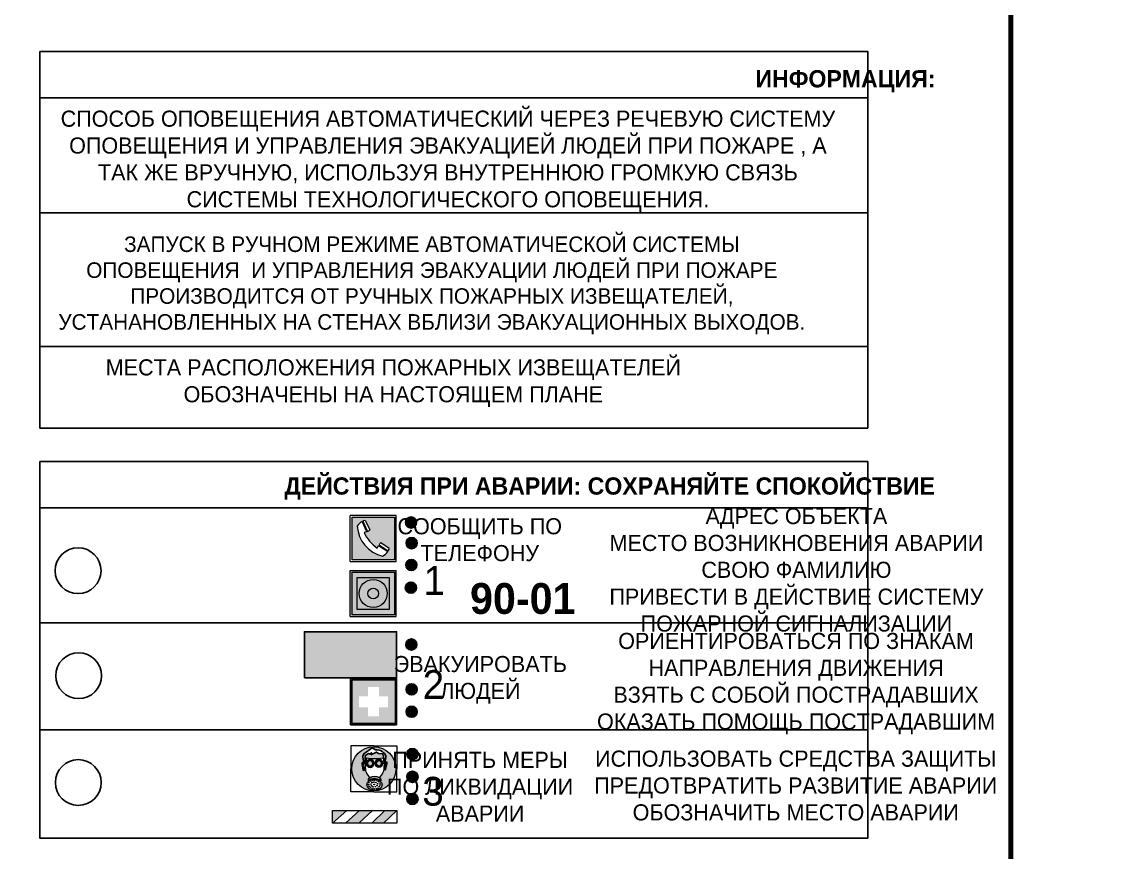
# Model space of a CAD drawing. Header units: millimetres. Extents: x 13810 to 67229, y 12374 to 21950.
# Drawn here: x 22344 to 22533.1, y 20367 to 20511.3 of the extents above; entities that cross this region are included whole.
import ezdxf

# ---------------------------------------------------------------- set-up
doc = ezdxf.new("R2010")
doc.units = ezdxf.units.MM
doc.styles.add('обычный', font='arial.ttf')

# ---------------------------------------------------------------- blocks, each defined once
blk = doc.blocks.new('A$C38D26F80')
h = blk.add_hatch(color=5)
h.dxf.hatch_style = 1
h.paths.add_polyline_path([(-8.77, -4.48, 1), (-0.19, -4.48, 1)])
h.paths.add_polyline_path([(-6.75, -3.58), (-6.75, -3.31), (-6.62, -3.22), (-6.5, -3.22), (-6.42, -3.3), (-6.39, -3.28), (-6.59, -2.23), (-6.59, -2.01), (-6.38, -1.58), (-4.76, -0.4), (-4.13, -0.79, -0.362848), (-2.1, -2.1, -0.201049), (-2.17, -2.48, 0.085434), (-2.26, -3.13), (-1.9, -3.16), (-2.25, -4.7), (-2.4, -4.59), (-2.43, -4.34), (-2.36, -4.34), (-2.14, -3.34), (-2.47, -3.42), (-2.58, -1.95), (-2.77, -1.58), (-3.58, -1.52), (-3.92, -1.26), (-5.05, -1.73), (-4.87, -1.39), (-5.41, -1.6), (-5.41, -1.46), (-6.13, -1.87), (-6.18, -3.5), (-6.56, -3.47), (-6.37, -4.59), (-6.16, -4.43), (-6.16, -4.66), (-6.36, -4.79), (-6.37, -4.8), (-6.51, -4.76)], flags=16)
h.paths.add_polyline_path([(-6.51, -4.76), (-6.36, -4.79), (-6.37, -4.8)], flags=0)
h.paths.add_polyline_path([(-5.92, -2.34, 0.089508), (-2.67, -2.35), (-2.48, -3.88, -0.268602), (-3.4, -6.18, 0.262449), (-5.2, -6.18, -0.268602), (-6.11, -3.88)], flags=16)
edge = h.paths.add_edge_path(flags=16)
edge.add_ellipse((-5.19, -3.41), major_axis=(0, 0.842), ratio=0.848992, start_angle=0, end_angle=360)
edge = h.paths.add_edge_path(flags=0)
edge.add_ellipse((-5.19, -3.39), major_axis=(0, 0.665), ratio=0.853798, start_angle=0, end_angle=360)
edge = h.paths.add_edge_path(flags=0)
edge.add_ellipse((-5.19, -3.4), major_axis=(0, 0.528), ratio=0.864094, start_angle=0, end_angle=360)
edge = h.paths.add_edge_path(flags=16)
edge.add_ellipse((-3.47, -3.4), major_axis=(0, 0.842), ratio=0.848992, start_angle=0, end_angle=360)
h.paths.add_polyline_path([(-3.13, -6.45), (-3.13, -6.84, 0.383174), (-5.57, -6.85), (-5.57, -6.49, -0.369952)], flags=16)
edge = h.paths.add_edge_path(flags=0)
edge.add_ellipse((-3.47, -3.39), major_axis=(0, 0.665), ratio=0.853798, start_angle=0, end_angle=360)
edge = h.paths.add_edge_path(flags=0)
edge.add_ellipse((-3.47, -3.4), major_axis=(0, 0.528), ratio=0.864094, start_angle=0, end_angle=360)
edge = h.paths.add_edge_path(flags=16)
edge.add_ellipse((-4.34, -7.57), major_axis=(-1.48, 0), ratio=0.744955, start_angle=0, end_angle=360)
h.paths.add_polyline_path([(-5.01, -6.85, -1), (-5.15, -6.85, -1)], flags=0)
h.paths.add_polyline_path([(-5.33, -7.14, -1), (-5.47, -7.14, -1)], flags=0)
h.paths.add_polyline_path([(-4.61, -6.71, -1), (-4.74, -6.71, -1)], flags=16)
h.paths.add_polyline_path([(-5.43, -7.51, -1), (-5.57, -7.51, -1)], flags=0)
h.paths.add_polyline_path([(-4.26, -6.67, -1), (-4.4, -6.67, -1)], flags=16)
h.paths.add_polyline_path([(-4.74, -7.14, -1), (-4.88, -7.14, -1)], flags=0)
h.paths.add_polyline_path([(-4.93, -7.43, -1), (-5.07, -7.43, -1)], flags=0)
h.paths.add_polyline_path([(-4.41, -7.07, -1), (-4.54, -7.07, -1)], flags=0)
h.paths.add_polyline_path([(-5.33, -7.87, -1), (-5.46, -7.87, -1)], flags=0)
h.paths.add_polyline_path([(-3.8, -6.71, -1), (-3.94, -6.71, -1)], flags=16)
h.paths.add_polyline_path([(-4.85, -7.78, -1), (-4.98, -7.78, -1)], flags=0)
h.paths.add_polyline_path([(-3.96, -7.14, -1), (-4.1, -7.14, -1)], flags=0)
h.paths.add_polyline_path([(-4.33, -7.53, -1), (-4.47, -7.53, -1)], flags=0)
h.paths.add_polyline_path([(-5.09, -8.12, -1), (-5.23, -8.12, -1)], flags=0)
h.paths.add_polyline_path([(-3.5, -6.94, -1), (-3.64, -6.94, -1)], flags=0)
h.paths.add_polyline_path([(-4.54, -7.97, -1), (-4.68, -7.97, -1)], flags=0)
h.paths.add_polyline_path([(-3.66, -7.39, -1), (-3.8, -7.39, -1)], flags=0)
h.paths.add_polyline_path([(-4.73, -8.35, -1), (-4.86, -8.35, -1)], flags=0)
h.paths.add_polyline_path([(-4.09, -7.96, -1), (-4.23, -7.96, -1)], flags=0)
h.paths.add_polyline_path([(-3.77, -7.74, -1), (-3.91, -7.74, -1)], flags=0)
h.paths.add_polyline_path([(-3.22, -7.27, -1), (-3.35, -7.27, -1)], flags=0)
h.paths.add_polyline_path([(-4.34, -8.4, -1), (-4.47, -8.4, -1)], flags=0)
h.paths.add_polyline_path([(-3.16, -7.61, -1), (-3.3, -7.61, -1)], flags=0)
h.paths.add_polyline_path([(-3.9, -8.35, -1), (-4.04, -8.35, -1)], flags=0)
h.paths.add_polyline_path([(-3.32, -7.91, -1), (-3.46, -7.91, -1)], flags=0)
h.paths.add_polyline_path([(-3.55, -8.23, -1), (-3.69, -8.23, -1)], flags=0)
at = {"color": 5, "lineweight": 5}
for p, q in [((-4.48, 0), (-8.96, 0)), ((-8.96, 0), (-8.96, -4.48)), ((-4.48, 0), (0, 0)), ((0, 0), (0, -4.48)), ((-6.59, -2.01), (-6.38, -1.58)), ((-6.59, -2.23), (-6.59, -2.01)), ((-6.38, -1.58), (-4.76, -0.4)), ((-6.13, -1.87), (-6.18, -3.5)), ((-5.41, -1.46), (-6.13, -1.87)), ((-4.87, -1.39), (-5.41, -1.6)), ((-5.41, -1.6), (-5.41, -1.46)), ((-3.92, -1.26), (-5.05, -1.73)), ((-5.05, -1.73), (-4.87, -1.39)), ((-4.76, -0.4), (-4.13, -0.79)), ((-3.58, -1.52), (-3.92, -1.26)), ((-2.77, -1.58), (-3.58, -1.52)), ((-2.58, -1.95), (-2.77, -1.58)), ((-2.47, -3.42), (-2.58, -1.95)), ((-6.75, -3.31), (-6.62, -3.22)), ((-6.75, -3.58), (-6.75, -3.31)), ((-6.51, -4.76), (-6.75, -3.58)), ((-6.62, -3.22), (-6.5, -3.22)), ((-6.39, -3.28), (-6.59, -2.23)), ((-6.18, -3.5), (-6.56, -3.47)), ((-6.56, -3.47), (-6.37, -4.59)), ((-6.5, -3.22), (-6.42, -3.3)), ((-6.42, -3.3), (-6.39, -3.28)), ((-5.92, -2.34), (-6.11, -3.88)), ((-2.67, -2.34), (-2.48, -3.88)), ((-2.14, -3.34), (-2.47, -3.42)), ((-2.36, -4.34), (-2.14, -3.34)), ((-1.9, -3.16), (-2.26, -3.13)), ((-2.25, -4.7), (-1.9, -3.16)), ((-8.96, -8.96), (-8.96, -4.48)), ((-6.37, -4.8), (-6.51, -4.76)), ((-6.37, -4.59), (-6.16, -4.43)), ((-6.16, -4.66), (-6.37, -4.8)), ((-6.16, -4.43), (-6.16, -4.66)), ((-2.43, -4.34), (-2.4, -4.59)), ((-2.43, -4.34), (-2.36, -4.34)), ((-2.4, -4.59), (-2.25, -4.7)), ((0, -8.96), (0, -4.48)), ((-5.57, -6.49), (-5.57, -6.85)), ((-3.13, -6.45), (-3.13, -6.84)), ((-4.48, -8.96), (-8.96, -8.96)), ((-4.48, -8.96), (0, -8.96))]:
    blk.add_line(p, q, dxfattribs=at)
at = {"color": 5}
for p, q in [((-6.59, -2.01), (-6.38, -1.58)), ((-6.59, -2.23), (-6.59, -2.01)), ((-6.38, -1.58), (-4.76, -0.4)), ((-6.13, -1.87), (-6.18, -3.5)), ((-5.41, -1.46), (-6.13, -1.87)), ((-4.87, -1.39), (-5.41, -1.6)), ((-5.41, -1.6), (-5.41, -1.46)), ((-3.92, -1.26), (-5.05, -1.73)), ((-5.05, -1.73), (-4.87, -1.39)), ((-4.76, -0.4), (-4.13, -0.79)), ((-3.58, -1.52), (-3.92, -1.26)), ((-2.77, -1.58), (-3.58, -1.52)), ((-2.58, -1.95), (-2.77, -1.58)), ((-2.47, -3.42), (-2.58, -1.95)), ((-6.75, -3.31), (-6.62, -3.22)), ((-6.75, -3.58), (-6.75, -3.31)), ((-6.51, -4.76), (-6.75, -3.58)), ((-6.62, -3.22), (-6.5, -3.22)), ((-6.39, -3.28), (-6.59, -2.23)), ((-6.18, -3.5), (-6.56, -3.47)), ((-6.56, -3.47), (-6.37, -4.59)), ((-6.5, -3.22), (-6.42, -3.3)), ((-6.42, -3.3), (-6.39, -3.28)), ((-2.14, -3.34), (-2.47, -3.42)), ((-2.36, -4.34), (-2.14, -3.34)), ((-2.26, -3.13), (-1.9, -3.16)), ((-1.9, -3.16), (-2.25, -4.7)), ((-6.37, -4.8), (-6.51, -4.76)), ((-6.36, -4.79), (-6.51, -4.76)), ((-6.37, -4.59), (-6.16, -4.43)), ((-6.16, -4.66), (-6.37, -4.8)), ((-6.16, -4.66), (-6.36, -4.79)), ((-6.16, -4.43), (-6.16, -4.66)), ((-2.4, -4.59), (-2.43, -4.34)), ((-2.43, -4.34), (-2.36, -4.34)), ((-2.25, -4.7), (-2.4, -4.59))]:
    blk.add_line(p, q, dxfattribs=at)
at = {"color": 5, "lineweight": 5}
for centre, radius in [((-4.48, -4.48), 4.29), ((-5.5, -7.51), 0.0678), ((-5.4, -7.14), 0.0678), ((-5.4, -7.87), 0.0678), ((-5.16, -8.12), 0.0678), ((-5.08, -6.85), 0.0678), ((-5, -7.43), 0.0678), ((-4.91, -7.78), 0.0678), ((-4.81, -7.14), 0.0678), ((-4.79, -8.35), 0.0678), ((-4.67, -6.71), 0.0678), ((-4.61, -7.97), 0.0678), ((-4.47, -7.07), 0.0678), ((-4.4, -7.53), 0.0678), ((-4.4, -8.4), 0.0678), ((-4.33, -6.67), 0.0678), ((-4.16, -7.96), 0.0678), ((-4.03, -7.14), 0.0678), ((-3.97, -8.35), 0.0678), ((-3.87, -6.71), 0.0678), ((-3.84, -7.74), 0.0678), ((-3.73, -7.39), 0.0678), ((-3.62, -8.23), 0.0678), ((-3.57, -6.94), 0.0678), ((-3.39, -7.91), 0.0678), ((-3.28, -7.27), 0.0678), ((-3.23, -7.61), 0.0678)]:
    blk.add_circle(centre, radius, dxfattribs=at)
at = {"color": 5}
for centre, radius, start, end in [((-3.89, -2.66), 1.88, 17.387, 97.1599), ((-2.6, -2.2), 0.511, 326.3906, 11.8614), ((-0.35, -3.07), 1.91, 162.2553, 181.7878)]:
    blk.add_arc(centre, radius, start, end, dxfattribs=at)
at = {"color": 5, "lineweight": 5}
for centre, radius, start, end in [((-2.6, -2.2), 0.513, 326.4781, 11.7739), ((-3.66, -4.24), 2.47, 171.573, 231.7124), ((-4.28, 6.66), 9.15, 259.6987, 280.1569), ((-4.93, -4.24), 2.47, 308.2876, 8.427), ((-0.47, -3.05), 1.79, 161.5846, 182.4584), ((-4.33, -7.88), 1.87, 50.358, 131.5662), ((-4.3, -7.78), 1.83, 60.5889, 119.4111), ((-4.34, -8.2), 1.82, 48.4943, 132.3565)]:
    blk.add_arc(centre, radius, start, end, dxfattribs=at)
for centre, major_axis, ratio in [((-5.19, -3.41), (0, 0.842), 0.848992), ((-5.19, -3.39), (0, 0.665), 0.853798), ((-5.19, -3.4), (0, 0.528), 0.864094), ((-3.47, -3.4), (0, 0.842), 0.848992), ((-3.47, -3.39), (0, 0.665), 0.853798), ((-3.47, -3.4), (0, 0.528), 0.864094), ((-4.34, -7.57), (-1.48, 0), 0.744955)]:
    blk.add_ellipse(centre, major_axis=major_axis, ratio=ratio, dxfattribs=at)
blk = doc.blocks.new('A$C47DD6509')
at = {"lineweight": 5}
for points in [[(-8.69, 0), (-11.19, 0), (-11.19, -2.22)], [(-4.22, 0), (-6.45, 0), (-8.91, -2.22), (-6.61, -2.22)], [(0, 0), (-2.09, 0), (-4.36, -2.22), (-2.29, -2.22)]]:
    blk.add_hatch(color=242, dxfattribs=at).paths.add_polyline_path(points)
at = {"color": 242, "lineweight": 5}
for p, q in [((-11.19, -2.22), (-8.69, 0)), ((-11.19, -2.22), (-11.19, 0)), ((-11.19, 0), (-8.69, 0)), ((-11.19, 0), (0, 0)), ((-8.91, -2.22), (-6.45, 0)), ((-6.61, -2.22), (-4.22, 0)), ((-4.36, -2.22), (-2.09, 0)), ((-2.29, -2.22), (0, 0)), ((0, 0), (0, -2.22)), ((0, -2.22), (-11.19, -2.22))]:
    blk.add_line(p, q, dxfattribs=at)
blk = doc.blocks.new('A$C32E8229D')
at = {"true_color": 0xffffff}
blk.add_hatch(color=7, dxfattribs=at).paths.add_polyline_path([(0, 0), (0, -8), (16, -8), (16, 0)])
h = blk.add_hatch(color=126)
h.paths.add_polyline_path([(0.2, -0.2), (15.8, -0.2), (15.8, -7.8), (0.2, -7.8)])
h.paths.add_polyline_path([(13.49, -2.05), (12.08, -2.05), (11.37, -2.63, 0.162397), (11.29, -2.84), (11.29, -3.63), (10.35, -3.63), (10.35, -4.05), (11.68, -4.05), (11.68, -3.48), (12.26, -4.28), (11.29, -5.1), (11.29, -6.78), (11.85, -6.78), (11.85, -5.44), (12.8, -4.64), (12.8, -5.94), (14.46, -5.94), (14.46, -5.39), (13.45, -5.39), (13.45, -3.97), (12.46, -2.59), (13.15, -2.59), (13.69, -3.34), (14.18, -3)], flags=16)
h.paths.add_polyline_path([(10.74, -1.82, 1), (11.8, -1.82, 1)], flags=16)
h.paths.add_polyline_path([(9.39, -3.59), (5.99, -3.59), (6.56, -3.03), (5.91, -3.03), (5.1, -3.83), (5.91, -4.64), (6.56, -4.64), (5.99, -4.09), (9.39, -4.09)], flags=16)
h.paths.add_polyline_path([(4.29, -1.08), (1.72, -1.08), (1.72, -6.6), (4.29, -6.6)], flags=16)
at = {"color": 126}
blk.add_lwpolyline([(16, -8), (0, -8), (0, 0), (16, 0)], close=True, dxfattribs=at)
blk = doc.blocks.new('A$C18900ED3')
h = blk.add_hatch(color=126)
h.paths.add_polyline_path([(-0.18, -0.18), (-7.02, -0.18), (-7.02, -7.02), (-0.18, -7.02)])
h.paths.add_polyline_path([(-5.89, -4.46), (-5.89, -2.77), (-4.46, -2.77), (-4.46, -1.31), (-2.77, -1.31), (-2.77, -2.77), (-1.33, -2.77), (-1.33, -4.46), (-2.77, -4.46), (-2.77, -5.89), (-4.46, -5.89), (-4.46, -4.46)], flags=16)
at = {"color": 126}
for p, q in [((-7.2, 0), (-7.2, -7.2)), ((0, 0), (-7.2, 0)), ((0, -7.2), (0, 0)), ((-7.02, -7.02), (-7.02, -0.18)), ((-7.02, -0.18), (-0.18, -0.18)), ((-0.18, -0.18), (-0.18, -7.02)), ((-7.2, -7.2), (0, -7.2)), ((-0.18, -7.02), (-7.02, -7.02))]:
    blk.add_line(p, q, dxfattribs=at)
blk = doc.blocks.new('A$C456E1F9C')
at = {"lineweight": 5}
h = blk.add_hatch(color=242, dxfattribs=at)
h.paths.add_polyline_path([(0.51, -1.47), (0.51, -13.26), (12.29, -13.26), (12.29, -1.47)])
h.paths.add_polyline_path([(5.42, -4.95, -0.254479), (4.78, -5.4), (3.52, -2.53, -0.209735), (4.23, -2.4)], flags=16)
h.paths.add_polyline_path([(8.53, -8.6), (10.87, -10.17), (10.54, -10.76), (8.03, -9.13, -0.192251)], flags=16)
h.paths.add_polyline_path([(4.61, -5.49, 0.005518), (3.87, -5.72, 0.128647), (7.49, -10.01, 0.00809), (7.83, -9.33), (10.47, -10.97, -0.16736), (8.99, -12.25, -0.327862), (1.95, -3.95, -0.166952), (3.36, -2.62)], flags=16)
at = {"color": 242, "lineweight": 5}
for p, q in [((0, -13.77), (0, -0.97)), ((12.8, -0.97), (0, -0.97)), ((4.61, -5.49), (3.36, -2.62)), ((3.52, -2.53), (4.78, -5.4)), ((4.23, -2.4), (5.42, -4.95)), ((12.8, -13.77), (12.8, -0.97)), ((10.81, -10.12), (8.53, -8.6)), ((7.83, -9.33), (10.47, -10.97)), ((8.03, -9.13), (10.54, -10.76)), ((10.54, -10.76), (10.8, -10.3)), ((10.8, -10.3), (10.81, -10.12)), ((0, -13.77), (12.8, -13.77))]:
    blk.add_line(p, q, dxfattribs=at)
blk.add_lwpolyline([(0.51, -1.47), (12.29, -1.47), (12.29, -13.26), (0.51, -13.26)], close=True, dxfattribs=at)
for centre, radius, start, end in [((4.59, -5.34), 2.99, 114.2845, 152.1974), ((4.02, -3.27), 0.891, 76.3284, 123.7092), ((11.12, -3.31), 9.19, 183.9915, 256.6009), ((14.98, -39.1), 35.17, 107.1487, 108.4135), ((13.86, -0.94), 11.08, 205.5536, 234.8762), ((4.68, -4.59), 0.824, 276.9621, 334.0723), ((8.94, -9.5), 0.989, 114.4092, 157.9388), ((-13.31, 0.8), 23.44, 332.5487, 334.4027), ((7.87, -9.46), 3, 291.9291, 329.9329)]:
    blk.add_arc(centre, radius, start, end, dxfattribs=at)
blk = doc.blocks.new('A$C54414219')
at = {"true_color": 0xffffff}
h = blk.add_hatch(color=7, dxfattribs=at)
h.paths.add_polyline_path([(2.39, -9.45), (2.39, -18.3), (11.23, -18.3), (11.23, -9.45)], flags=0)
h.paths.add_polyline_path([(10.71, -13.87, -1), (2.92, -13.87, -1)], flags=0)
h.paths.add_polyline_path([(8.3, -13.87, -1), (5.33, -13.87, -1)], flags=0)
h.paths.add_polyline_path([(0.41, -7.47), (0.41, -20.27), (13.21, -20.27), (13.21, -7.47)])
h.paths.add_polyline_path([(0.92, -19.77), (12.71, -19.77), (12.71, -7.98), (0.92, -7.98)], flags=16)
h.paths.add_polyline_path([(11.23, -9.45), (11.23, -18.3), (2.39, -18.3), (2.39, -9.45)], flags=0)
at = {"lineweight": 5}
h = blk.add_hatch(color=242, dxfattribs=at)
h.paths.add_polyline_path([(12.71, -7.98), (0.92, -7.98), (0.92, -19.77), (12.71, -19.77)])
h.paths.add_polyline_path([(11.23, -18.3), (2.39, -18.3), (2.39, -9.45), (11.23, -9.45)], flags=16)
h.paths.add_polyline_path([(10.71, -13.87, -1), (2.92, -13.87, -1)], flags=0)
h.paths.add_polyline_path([(8.3, -13.87, -1), (5.33, -13.87, -1)], flags=0)
at = {"true_color": 0xffffff}
h = blk.add_hatch(color=7, dxfattribs=at)
h.paths.add_polyline_path([(2.39, -9.45), (2.39, -18.3), (11.23, -18.3), (11.23, -9.45)])
h.paths.add_polyline_path([(10.71, -13.87, -1), (2.92, -13.87, -1)], flags=16)
h.paths.add_polyline_path([(8.3, -13.87, -1), (5.33, -13.87, -1)], flags=0)
at = {"lineweight": 5}
h = blk.add_hatch(color=242, dxfattribs=at)
h.paths.add_polyline_path([(2.92, -13.87, 1), (10.71, -13.87, 1)])
h.paths.add_polyline_path([(8.3, -13.87, -1), (5.33, -13.87, -1)], flags=16)
at = {"color": 242, "lineweight": 5}
for p, q in [((0.41, -20.27), (0.41, -7.47)), ((0.41, -7.47), (13.21, -7.47)), ((0.41, -7.47), (13.21, -7.47)), ((13.21, -20.27), (13.21, -7.47)), ((0.41, -20.27), (13.21, -20.27))]:
    blk.add_line(p, q, dxfattribs=at)
for points in [[(0.92, -7.98), (12.71, -7.98), (12.71, -19.77), (0.92, -19.77)], [(2.39, -9.45), (11.23, -9.45), (11.23, -18.3), (2.39, -18.3)]]:
    blk.add_lwpolyline(points, close=True, dxfattribs=at)
for radius in [3.89, 1.49]:
    blk.add_circle((6.81, -13.87), radius, dxfattribs=at)

msp = doc.modelspace()

# ---------------------------------------------------------------- hatches: boundary and pattern name
at = {"lineweight": 0}
h = msp.add_hatch(color=256, dxfattribs=at)
h.dxf.hatch_style = 1
h.paths.add_polyline_path([(22410.65, 20424.28, 1), (22412.58, 20424.28, 1)])
h = msp.add_hatch(color=256, dxfattribs=at)
h.dxf.hatch_style = 1
h.paths.add_polyline_path([(22410.75, 20420.69, 1), (22412.69, 20420.69, 1)])
h = msp.add_hatch(color=256, dxfattribs=at)
h.dxf.hatch_style = 1
h.paths.add_polyline_path([(22410.72, 20416.88, 1), (22412.65, 20416.88, 1)])
h = msp.add_hatch(color=256, dxfattribs=at)
h.dxf.hatch_style = 1
h.paths.add_polyline_path([(22410.63, 20412.95, 1), (22412.56, 20412.95, 1)])
h = msp.add_hatch(color=256, dxfattribs=at)
h.dxf.hatch_style = 1
h.paths.add_polyline_path([(22410.72, 20403.07, 1), (22412.65, 20403.07, 1)])
h = msp.add_hatch(color=256, dxfattribs=at)
h.dxf.hatch_style = 1
h.paths.add_polyline_path([(22410.76, 20395.29, 1), (22412.69, 20395.29, 1)])
h = msp.add_hatch(color=256, dxfattribs=at)
h.dxf.hatch_style = 1
h.paths.add_polyline_path([(22410.75, 20391.39, 1), (22412.68, 20391.39, 1)])
h = msp.add_hatch(color=256, dxfattribs=at)
h.dxf.hatch_style = 1
h.paths.add_polyline_path([(22410.91, 20384.03, 1), (22412.84, 20384.03, 1)])
h = msp.add_hatch(color=256, dxfattribs=at)
h.dxf.hatch_style = 1
h.paths.add_polyline_path([(22410.9, 20380.09, 1), (22412.84, 20380.09, 1)])
h = msp.add_hatch(color=256, dxfattribs=at)
h.dxf.hatch_style = 1
h.paths.add_polyline_path([(22410.91, 20376.25, 1), (22412.84, 20376.25, 1)])

# ---------------------------------------------------------------- linework, layer by layer
at = {"color": 2, "lineweight": 100}
for points in [[(21915.78, 20663.18), (22515.78, 20663.18), (22515.78, 20268.18), (21915.78, 20268.18)], [(22515.78, 20663.18), (23115.78, 20663.18), (23115.78, 20268.18), (22515.78, 20268.18)]]:
    msp.add_lwpolyline(points, close=True, dxfattribs=at)
at = {"color": 0}
msp.add_lwpolyline([(22347.17, 20506.12), (22490.94, 20506.12), (22490.94, 20440.67), (22347.17, 20440.67)], close=True, dxfattribs=at)
for points in [[(22347.17, 20498.07), (22490.94, 20498.07)], [(22347.17, 20478.08), (22490.94, 20478.08)], [(22347.17, 20454.83), (22490.94, 20454.83)]]:
    msp.add_lwpolyline(points, dxfattribs=at)
for points in [[(22347.17, 20426.81), (22490.94, 20426.81), (22490.94, 20434.86), (22347.17, 20434.86)], [(22347.17, 20426.81), (22490.94, 20426.81), (22490.94, 20369.41), (22347.17, 20369.41)]]:
    msp.add_lwpolyline(points, close=True)
for points in [[(22405.59, 20406.82), (22347.17, 20406.82), (22490.94, 20406.82)], [(22405.59, 20388.24), (22347.17, 20388.24), (22490.94, 20388.24)]]:
    msp.add_lwpolyline(points)
for centre, radius in [((22411.62, 20424.28), 0.966), ((22411.72, 20420.69), 0.966), ((22353.8, 20415.89), 3.98), ((22411.68, 20416.88), 0.966), ((22411.6, 20412.95), 0.966), ((22411.68, 20403.07), 0.966), ((22353.89, 20397.66), 3.98), ((22411.72, 20395.29), 0.966), ((22411.72, 20391.39), 0.966), ((22411.87, 20384.03), 0.966), ((22353.83, 20379.09), 3.98), ((22411.87, 20380.09), 0.966), ((22411.87, 20376.25), 0.966)]:
    msp.add_circle(centre, radius)

# ---------------------------------------------------------------- block references
for name, p, xscale, yscale, zscale in [('A$C456E1F9C', (22401.06, 20426.09), 0.625, 0.625, 0.625), ('A$C54414219', (22400.8, 20420.61), 0.625, 0.625, 0.625), ('A$C18900ED3', (22409.12, 20397.14), 1.111111111007631, 1.111111111007631, 1.111111111007631), ('A$C38D26F80', (22409.15, 20385.47), 0.8928571427240968, 0.8928571427240968, 0.8928571427240968)]:
    msp.add_blockref(name, p, dxfattribs=dict(xscale=xscale, yscale=yscale, zscale=zscale))
at = {"xscale": -1}
msp.add_blockref('A$C32E8229D', (22409.12, 20405.29), dxfattribs=at)
at = {"color": 242, "true_color": 0xc1121c}
msp.add_blockref('A$C47DD6509', (22409.15, 20374.26), dxfattribs=at)

# ---------------------------------------------------------------- texts
at = {"lineweight": 0, "attachment_point": 5, "style": 'обычный'}
for s, insert, char_height, width in [('{\\fProxima Nova Rg|b1|i0|c204|p2;ИНФОРМАЦИЯ:\\H1.1997x; }', (22487.08, 20500.93), 3, 175.1736), ('{\\fProxima Nova Rg|b0|i0|c204|p2;СПОСОБ ОПОВЕЩЕНИЯ АВТОМАТИЧЕСКИЙ ЧЕРЕЗ РЕЧЕВУЮ СИСТЕМУ ОПОВЕЩЕНИЯ И УПРАВЛЕНИЯ ЭВАКУАЦИЕЙ ЛЮДЕЙ ПРИ ПОЖАРЕ , А ТАК ЖЕ ВРУЧНУЮ, ИСПОЛЬЗУЯ ВНУТРЕННЮЮ ГРОМКУЮ СВЯЗЬ СИСТЕМЫ ТЕХНОЛОГИЧЕСКОГО ОПОВЕЩЕНИЯ.}', (22418.03, 20487.03), 2.8, 137.0334), ('{\\fProxima Nova Rg|b0|i0|c204|p2;\\P\\pt8.1;ЗАПУСК В РУЧНОМ РЕЖИМЕ АВТОМАТИЧЕСКОЙ СИСТЕМЫ ОПОВЕЩЕНИЯ  И УПРАВЛЕНИЯ ЭВАКУАЦИИ ЛЮДЕЙ ПРИ ПОЖАРЕ ПРОИЗВОДИТСЯ ОТ РУЧНЫХ ПОЖАРНЫХ ИЗВЕЩАТЕЛЕЙ, УСТАНАНОВЛЕННЫХ НА СТЕНАХ ВБЛИЗИ ЭВАКУАЦИОННЫХ ВЫХОДОВ. }', (22415.24, 20467.73), 2.7, 131.4512), ('\\pt8.4;{\\fProxima Nova Rg|b0|i0|c204|p2;\\PМЕСТА РАСПОЛОЖЕНИЯ ПОЖАРНЫХ ИЗВЕЩАТЕЛЕЙ ОБОЗНАЧЕНЫ НА НАСТОЯЩЕМ ПЛАНЕ}', (22408.55, 20450.82), 2.8, 118.5618), ('{\\fProxima Nova Rg|b1|i0|c204|p2;ДЕЙСТВИЯ ПРИ АВАРИИ: СОХРАНЯЙТЕ СПОКОЙСТВИЕ\\H1.6644x; }', (22446.12, 20430.18), 3, 175.1736), ('\\pi-8.4,l8.4,t8.4;{\\fProxima Nova Rg|b0|i0|c204|p2;АДРЕС ОБЪЕКТА\\PМЕСТО ВОЗНИКНОВЕНИЯ АВАРИИ\\PСВОЮ ФАМИЛИЮ\\PПРИВЕСТИ В ДЕЙСТВИЕ СИСТЕМУ \\PПОЖАРНОЙ СИГНАЛИЗАЦИИ}', (22478.56, 20415.65), 2.8, 126.6484), ('{\\fProxima Nova Rg|b0|i0|c204|p2;СООБЩИТЬ ПО \\PТЕЛЕФОНУ}', (22423.56, 20421.27), 2.8, 126.6484), ('{\\fProxima Nova Rg|b0|i0|c204|p2;1\\H1.1667x; }', (22415.66, 20414.2), 5, 126.6484), ('{\\fProxima Nova Rg|b1|i0|c204|p2;\\H1.0714x;90-01\\fProxima Nova Rg|b0|i0|c204|p2;\\H0.93331x; \\H1.3449x; }', (22431.03, 20411.03), 5, 126.6484), ('\\pi-8.4,l8.4,t8.4;{\\fProxima Nova Rg|b0|i0|c204|p2;ОРИЕНТИРОВАТЬСЯ ПО ЗНАКАМ \\PНАПРАВЛЕНИЯ ДВИЖЕНИЯ\\PВЗЯТЬ С СОБОЙ ПОСТРАДАВШИХ\\PОКАЗАТЬ ПОМОЩЬ ПОСТРАДАВШИМ}', (22478.5, 20396.29), 2.8, 126.6484), ('{\\fProxima Nova Rg|b0|i0|c204|p2;ЭВАКУИРОВАТЬ \\PЛЮДЕЙ}', (22423.66, 20396.94), 2.8, 126.6484), ('{\\fProxima Nova Rg|b0|i0|c204|p2;2\\H1.1967x; }', (22415.51, 20396.12), 5, 126.6484), ('{\\fProxima Nova Rg|b0|i0|c204|p2;ПРИНЯТЬ МЕРЫ \\PПО ЛИКВИДАЦИИ \\PАВАРИИ}', (22423.62, 20378.37), 2.8, 126.6484), ('\\pi-8.4,l8.4,t8.4;{\\fProxima Nova Rg|b0|i0|c204|p2;ИСПОЛЬЗОВАТЬ СРЕДСТВА ЗАЩИТЫ \\PПРЕДОТВРАТИТЬ РАЗВИТИЕ АВАРИИ\\PОБОЗНАЧИТЬ МЕСТО АВАРИИ}', (22478.44, 20378.56), 2.8, 126.6484), ('{\\fProxima Nova Rg|b0|i0|c204|p2;3\\H1.1967x; }', (22415.44, 20377.54), 5, 126.6484)]:
    msp.add_mtext(s, dxfattribs=dict(at, insert=insert, char_height=char_height, width=width))

doc.saveas('drawing.dxf')
